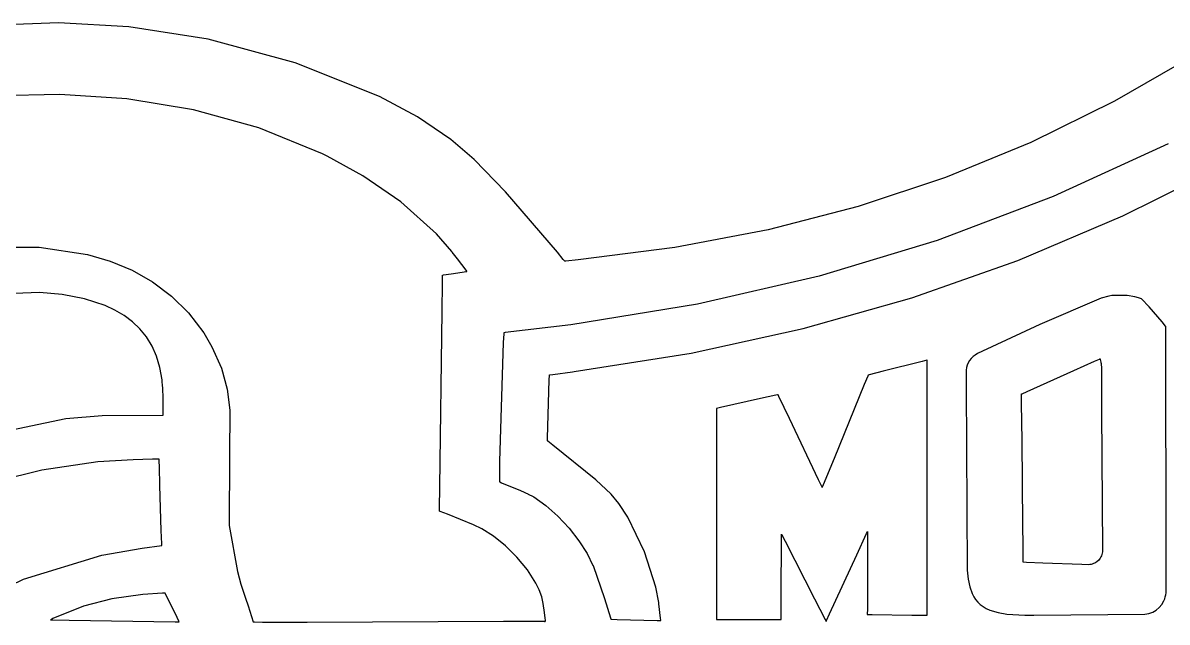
# Model space of a CAD drawing. Extents: x -12.8 to 12.7, y -1.7 to 5.4.
# Drawn here: x -4.652 to -0.45, y 3.153 to 5.354 of the extents above; entities that cross this region are included whole.
import ezdxf

# ---------------------------------------------------------------- set-up
doc = ezdxf.new("R2010")
doc.units = 0

msp = doc.modelspace()

# ---------------------------------------------------------------- linework, layer by layer
at = {"layer": 'Layer 1', "color": 7, "linetype": 'CONTINUOUS'}
for p, q in [((-4.520736, 5.353528), (-4.760997, 5.344642)), ((-4.262576, 5.33855), (-4.520736, 5.353528)), ((-3.971619, 5.2932), (-4.262576, 5.33855)), ((-3.652656, 5.206856), (-3.971619, 5.2932)), ((-0.341186, 5.240104), (-0.643892, 5.065782)), ((-3.342576, 5.082992), (-3.652656, 5.206856)), ((-4.516699, 5.090974), (-4.762106, 5.085087)), ((-4.27038, 5.074909), (-4.516699, 5.090974)), ((-4.025735, 5.034661), (-4.27038, 5.074909)), ((-3.203004, 5.008286), (-3.342576, 5.082992)), ((-0.643892, 5.065782), (-0.950878, 4.914623)), ((-3.785349, 4.967997), (-4.025735, 5.034661)), ((-3.080215, 4.925756), (-3.203004, 5.008286)), ((-3.55181, 4.872686), (-3.785349, 4.967997)), ((-2.995048, 4.852436), (-3.080215, 4.925756)), ((-0.950878, 4.914623), (-1.263935, 4.785971)), ((-0.446735, 4.909603), (-0.868799, 4.716274)), ((-3.534066, 4.86401), (-3.55181, 4.872686)), ((-3.404254, 4.791828), (-3.534066, 4.86401)), ((-2.880401, 4.733302), (-2.995048, 4.852436)), ((-0.61356, 4.644986), (-0.22869, 4.836234)), ((-3.26472, 4.695775), (-3.404254, 4.791828)), ((-1.263935, 4.785971), (-1.584854, 4.67917)), ((-2.689002, 4.511203), (-2.880401, 4.733302)), ((-0.868799, 4.716274), (-1.294278, 4.554674)), ((-3.133526, 4.579155), (-3.26472, 4.695775)), ((-1.584854, 4.67917), (-1.915427, 4.593565)), ((-0.998559, 4.481277), (-0.61356, 4.644986)), ((-1.915427, 4.593565), (-2.257445, 4.528499)), ((-3.076702, 4.514165), (-3.133526, 4.579155)), ((-1.294278, 4.554674), (-1.728075, 4.423226)), ((-4.776277, 4.529732), (-4.592378, 4.529894)), ((-4.592378, 4.529894), (-4.415166, 4.503192)), ((-4.415166, 4.503192), (-4.331081, 4.47831)), ((-3.076602, 4.514039), (-3.076702, 4.514165)), ((-3.076601, 4.514037), (-3.076602, 4.514039)), ((-3.075114, 4.512148), (-3.076601, 4.514037)), ((-3.055609, 4.487367), (-3.075114, 4.512148)), ((-2.667568, 4.485002), (-2.689002, 4.511203)), ((-2.257445, 4.528499), (-2.612699, 4.483316)), ((-4.331081, 4.47831), (-4.251083, 4.444964)), ((-3.024726, 4.444837), (-3.055609, 4.487367)), ((-2.662997, 4.479359), (-2.667568, 4.485002)), ((-2.662562, 4.47882), (-2.662997, 4.479359)), ((-2.662454, 4.478687), (-2.662562, 4.47882)), ((-2.662428, 4.478655), (-2.662454, 4.478687)), ((-2.662423, 4.478647), (-2.662428, 4.478655)), ((-2.662421, 4.478646), (-2.662423, 4.478647)), ((-2.660973, 4.478776), (-2.662421, 4.478646)), ((-2.658126, 4.479034), (-2.660973, 4.478776)), ((-2.612699, 4.483316), (-2.658126, 4.479034)), ((-1.388051, 4.34367), (-0.998559, 4.481277)), ((-4.251083, 4.444964), (-4.175978, 4.402571)), ((-3.110937, 4.39833), (-3.110604, 4.423306)), ((-3.110604, 4.423306), (-3.110549, 4.427455)), ((-3.110549, 4.427455), (-3.110547, 4.427551)), ((-3.110547, 4.427562), (-3.110547, 4.427563)), ((-3.110547, 4.427563), (-3.110547, 4.427563)), ((-3.110547, 4.427563), (-3.110547, 4.427563)), ((-3.110547, 4.427563), (-3.110547, 4.427563)), ((-3.110547, 4.427563), (-3.110546, 4.427563)), ((-3.110547, 4.42756), (-3.110547, 4.427562)), ((-3.110547, 4.427551), (-3.110547, 4.42756)), ((-3.110546, 4.427563), (-3.110543, 4.427564)), ((-3.110543, 4.427564), (-3.110529, 4.427566)), ((-3.110529, 4.427566), (-3.110471, 4.427574)), ((-3.110471, 4.427574), (-3.109864, 4.427665)), ((-3.109864, 4.427665), (-3.106983, 4.428097)), ((-3.106983, 4.428097), (-3.079694, 4.432184)), ((-3.079694, 4.432184), (-3.022517, 4.440747)), ((-3.022169, 4.44125), (-3.024726, 4.444837)), ((-3.022517, 4.440747), (-3.02194, 4.440833)), ((-3.021932, 4.440919), (-3.022169, 4.44125)), ((-3.02194, 4.440833), (-3.02189, 4.440841)), ((-3.021884, 4.440851), (-3.021932, 4.440919)), ((-3.02189, 4.440841), (-3.021879, 4.440842)), ((-3.021879, 4.440845), (-3.021884, 4.440851)), ((-3.021878, 4.440843), (-3.021879, 4.440845)), ((-3.021879, 4.440842), (-3.021878, 4.440843)), ((-3.021878, 4.440843), (-3.021878, 4.440843)), ((-3.021878, 4.440843), (-3.021878, 4.440843)), ((-3.021878, 4.440843), (-3.021878, 4.440843)), ((-3.021878, 4.440843), (-3.021878, 4.440843)), ((-1.728075, 4.423226), (-2.175097, 4.320352)), ((-4.175978, 4.402571), (-4.106571, 4.350547)), ((-3.112334, 4.293682), (-3.110937, 4.39833)), ((-4.591132, 4.363018), (-4.75511, 4.357218)), ((-4.507229, 4.356109), (-4.591132, 4.363018)), ((-4.425682, 4.340767), (-4.507229, 4.356109)), ((-4.349213, 4.315573), (-4.425682, 4.340767)), ((-4.106571, 4.350547), (-4.043668, 4.28831)), ((-1.786404, 4.230729), (-1.388051, 4.34367)), ((-0.69226, 4.342364), (-0.917818, 4.246087)), ((-0.664403, 4.350528), (-0.69226, 4.342364)), ((-0.653312, 4.351827), (-0.664403, 4.350528)), ((-0.597686, 4.351806), (-0.653312, 4.351827)), ((-0.568452, 4.347658), (-0.597686, 4.351806)), ((-0.555486, 4.344177), (-0.568452, 4.347658)), ((-0.544387, 4.339615), (-0.555486, 4.344177)), ((-0.544374, 4.339602), (-0.544387, 4.339615)), ((-0.54436, 4.33959), (-0.544374, 4.339602)), ((-0.544333, 4.339564), (-0.54436, 4.33959)), ((-0.516187, 4.310615), (-0.544333, 4.339564)), ((-4.313735, 4.298838), (-4.349213, 4.315573)), ((-4.280548, 4.279107), (-4.313735, 4.298838)), ((-4.043668, 4.28831), (-3.988073, 4.215277)), ((-3.120926, 3.649686), (-3.112334, 4.293682)), ((-2.175097, 4.320352), (-2.640248, 4.244476)), ((-0.468431, 4.255093), (-0.516187, 4.310615)), ((-4.249992, 4.256204), (-4.280548, 4.279107)), ((-4.222409, 4.229951), (-4.249992, 4.256204)), ((-2.640248, 4.244476), (-2.881155, 4.216168)), ((-0.917818, 4.246087), (-1.147, 4.13881)), ((-0.456475, 4.240188), (-0.468431, 4.255093)), ((-4.198138, 4.20017), (-4.222409, 4.229951)), ((-3.988073, 4.215277), (-3.957573, 4.1641)), ((-2.886147, 4.211764), (-2.887915, 4.180101)), ((-2.885971, 4.214809), (-2.886147, 4.211764)), ((-2.88593, 4.215517), (-2.885971, 4.214809)), ((-2.885922, 4.215659), (-2.88593, 4.215517)), ((-2.885921, 4.215673), (-2.885922, 4.215659)), ((-2.884968, 4.215775), (-2.885921, 4.215677)), ((-2.885921, 4.215677), (-2.885921, 4.215677)), ((-2.885921, 4.215677), (-2.885921, 4.215677)), ((-2.885921, 4.215677), (-2.885921, 4.215676)), ((-2.885921, 4.215676), (-2.885921, 4.215673)), ((-2.881155, 4.216168), (-2.884968, 4.215775)), ((-2.197983, 4.14102), (-1.786404, 4.230729)), ((-0.455375, 4.238789), (-0.456475, 4.240188)), ((-0.45515, 4.238501), (-0.455375, 4.238789)), ((-0.455129, 4.238473), (-0.45515, 4.238501)), ((-0.455124, 4.238467), (-0.455129, 4.238473)), ((-0.455122, 4.238465), (-0.455124, 4.238467)), ((-0.455122, 4.238465), (-0.455122, 4.238465)), ((-0.455122, 4.238465), (-0.455122, 4.238465)), ((-0.455122, 4.238465), (-0.455122, 4.238465)), ((-0.455122, 4.238465), (-0.455122, 4.238465)), ((-0.454221, 3.345894), (-0.455122, 4.238465)), ((-4.177519, 4.166684), (-4.198138, 4.20017)), ((-4.160895, 4.129316), (-4.177519, 4.166684)), ((-3.957573, 4.1641), (-3.922827, 4.085749)), ((-2.887915, 4.180101), (-2.90169, 3.742679)), ((-4.148604, 4.087887), (-4.160895, 4.129316)), ((-2.627156, 4.073105), (-2.197983, 4.14102)), ((-1.169891, 4.121149), (-1.175645, 4.113715)), ((-1.16317, 4.127854), (-1.169891, 4.121149)), ((-1.155526, 4.133763), (-1.16317, 4.127854)), ((-1.147, 4.13881), (-1.155526, 4.133763)), ((-0.71698, 4.110821), (-0.698715, 4.118997)), ((-0.698715, 4.118997), (-0.697045, 4.119744)), ((-0.697045, 4.119744), (-0.696697, 4.1199)), ((-0.696697, 4.1199), (-0.69665, 4.119921)), ((-0.69665, 4.119921), (-0.69665, 4.119921)), ((-0.69665, 4.119921), (-0.69665, 4.119921)), ((-0.69665, 4.119921), (-0.69665, 4.119921)), ((-0.69665, 4.119921), (-0.69665, 4.119921)), ((-0.69665, 4.119921), (-0.69665, 4.119921)), ((-0.69665, 4.119921), (-0.69665, 4.119921)), ((-0.69665, 4.119921), (-0.69665, 4.119921)), ((-0.69665, 4.119921), (-0.69665, 4.119921)), ((-0.69665, 4.119921), (-0.696649, 4.11992)), ((-0.696649, 4.11992), (-0.696649, 4.119918)), ((-0.696649, 4.119918), (-0.696647, 4.119907)), ((-0.696647, 4.119907), (-0.696624, 4.119793)), ((-0.696624, 4.119793), (-0.696513, 4.119228)), ((-0.696513, 4.119228), (-0.696037, 4.116816)), ((-4.140988, 4.042221), (-4.148604, 4.087887)), ((-3.922827, 4.085749), (-3.902061, 4.008846)), ((-1.349348, 4.110608), (-1.492598, 4.074224)), ((-1.333255, 4.114695), (-1.349348, 4.110608)), ((-1.331786, 4.115068), (-1.333255, 4.114695)), ((-1.331486, 4.115144), (-1.331786, 4.115068)), ((-1.331458, 4.115151), (-1.331486, 4.115144)), ((-1.331451, 4.115153), (-1.331458, 4.115151)), ((-1.331449, 4.115153), (-1.331451, 4.115153)), ((-1.331449, 4.115154), (-1.331449, 4.115154)), ((-1.331449, 4.115154), (-1.331449, 4.115154)), ((-1.331449, 4.115154), (-1.331449, 4.115153)), ((-1.331135, 3.255543), (-1.331449, 4.115154)), ((-1.188163, 4.078004), (-1.188488, 4.071637)), ((-1.186694, 4.087696), (-1.188163, 4.078004)), ((-1.184089, 4.096923), (-1.186694, 4.087696)), ((-1.180392, 4.105618), (-1.184089, 4.096923)), ((-1.175645, 4.113715), (-1.180392, 4.105618)), ((-0.964825, 3.999875), (-0.793044, 4.076771)), ((-0.793044, 4.076771), (-0.71698, 4.110821)), ((-0.696037, 4.116816), (-0.694181, 4.107331)), ((-0.694181, 4.107331), (-0.69355, 4.104086)), ((-0.69355, 4.104086), (-0.693467, 4.103658)), ((-0.693467, 4.103658), (-0.693466, 4.103651)), ((-0.693466, 4.103651), (-0.693465, 4.103648)), ((-0.693465, 4.103648), (-0.693465, 4.103646)), ((-0.693465, 4.103646), (-0.693465, 4.103646)), ((-0.693465, 4.103646), (-0.693465, 4.103646)), ((-0.693465, 4.103646), (-0.693465, 4.103646)), ((-0.693465, 4.103646), (-0.693465, 4.103646)), ((-0.693465, 4.103646), (-0.693465, 4.103646)), ((-0.693465, 4.103646), (-0.693464, 4.103646)), ((-0.693464, 4.103646), (-0.693463, 4.103647)), ((-0.693463, 4.103647), (-0.693455, 4.10365)), ((-0.693455, 4.10365), (-0.693368, 4.10369)), ((-0.693368, 4.10369), (-0.69255, 4.104068)), ((-0.69255, 4.104068), (-0.692187, 4.104235)), ((-0.692187, 4.104235), (-0.6921, 4.104275)), ((-0.6921, 4.104275), (-0.692092, 4.104279)), ((-0.692092, 4.104279), (-0.692091, 4.104279)), ((-0.692091, 4.104279), (-0.692091, 4.10428)), ((-0.692091, 4.10428), (-0.692091, 4.10428)), ((-0.692091, 4.10428), (-0.692091, 4.10428)), ((-0.692091, 4.10428), (-0.692091, 4.10428)), ((-0.692091, 4.10428), (-0.692091, 4.10428)), ((-0.692091, 4.10428), (-0.692091, 4.10428)), ((-0.692091, 4.10428), (-0.692091, 4.10428)), ((-0.692091, 4.10428), (-0.692091, 4.104279)), ((-0.692091, 4.104279), (-0.692091, 4.104279)), ((-0.692091, 4.104279), (-0.692091, 4.104278)), ((-0.692091, 4.104278), (-0.69209, 4.104269)), ((-0.69209, 4.104269), (-0.69209, 4.104222)), ((-0.69209, 4.104222), (-0.692084, 4.103702)), ((-0.692084, 4.103702), (-0.69203, 4.098799)), ((-0.69203, 4.098799), (-0.692006, 4.096627)), ((-0.692006, 4.096627), (-0.692001, 4.096106)), ((-0.692001, 4.096106), (-0.691999, 4.095957)), ((-0.691999, 4.095957), (-0.691997, 4.095669)), ((-0.691997, 4.095669), (-0.691975, 4.092582)), ((-0.691975, 4.092582), (-0.691869, 4.077725)), ((-0.691869, 4.077725), (-0.690809, 3.929138)), ((-4.140086, 4.032992), (-4.140988, 4.042221)), ((-2.725432, 3.828094), (-2.719003, 4.042211)), ((-2.719003, 4.042211), (-2.71789, 4.058585)), ((-2.71789, 4.058585), (-2.717709, 4.061252)), ((-2.717709, 4.061258), (-2.717709, 4.06126)), ((-2.717709, 4.06126), (-2.717709, 4.06126)), ((-2.717709, 4.06126), (-2.717709, 4.06126)), ((-2.717709, 4.06126), (-2.717709, 4.06126)), ((-2.717709, 4.06126), (-2.717708, 4.06126)), ((-2.717709, 4.061252), (-2.717709, 4.061258)), ((-2.717708, 4.06126), (-2.717707, 4.06126)), ((-2.717707, 4.06126), (-2.717703, 4.061261)), ((-2.717703, 4.061261), (-2.717685, 4.061263)), ((-2.717685, 4.061263), (-2.717491, 4.061288)), ((-2.717491, 4.061288), (-2.716544, 4.061412)), ((-2.716544, 4.061412), (-2.706438, 4.062734)), ((-2.706438, 4.062734), (-2.633786, 4.072238)), ((-2.633786, 4.072238), (-2.627244, 4.073094)), ((-2.627244, 4.073094), (-2.62721, 4.073098)), ((-2.62721, 4.073098), (-2.627209, 4.073098)), ((-2.627209, 4.073098), (-2.627156, 4.073105)), ((-2.627209, 4.073098), (-2.627209, 4.073098)), ((-1.54987, 4.056595), (-1.56236, 4.026016)), ((-1.548728, 4.059391), (-1.54987, 4.056595)), ((-1.548494, 4.059964), (-1.548728, 4.059391)), ((-1.548472, 4.060018), (-1.548494, 4.059964)), ((-1.548466, 4.060031), (-1.548472, 4.060018)), ((-1.548465, 4.060034), (-1.548466, 4.060031)), ((-1.548464, 4.060036), (-1.548465, 4.060035)), ((-1.548465, 4.060035), (-1.548465, 4.060035)), ((-1.548465, 4.060035), (-1.548465, 4.060035)), ((-1.548465, 4.060035), (-1.548465, 4.060035)), ((-1.548465, 4.060035), (-1.548465, 4.060035)), ((-1.548465, 4.060035), (-1.548465, 4.060034)), ((-1.548463, 4.060036), (-1.548464, 4.060036)), ((-1.548407, 4.06005), (-1.548463, 4.060036)), ((-1.548072, 4.060135), (-1.548407, 4.06005)), ((-1.543905, 4.061193), (-1.548072, 4.060135)), ((-1.492598, 4.074224), (-1.543905, 4.061193)), ((-1.188522, 4.068847), (-1.188528, 4.068425)), ((-1.188528, 4.068425), (-1.188528, 4.068425)), ((-1.188528, 4.068425), (-1.188528, 4.068425)), ((-1.188528, 4.068425), (-1.188528, 4.068425)), ((-1.188528, 4.068425), (-1.188528, 4.068425)), ((-1.188528, 4.068425), (-1.188528, 4.068425)), ((-1.188528, 4.068425), (-1.188528, 4.068425)), ((-1.188528, 4.068425), (-1.188528, 4.068424)), ((-1.188528, 4.068424), (-1.188528, 4.068419)), ((-1.188528, 4.068419), (-1.188527, 4.0684)), ((-1.188527, 4.0684), (-1.188527, 4.068323)), ((-1.188527, 4.068323), (-1.188524, 4.067499)), ((-1.188524, 4.067499), (-1.188511, 4.063464)), ((-1.188498, 4.070861), (-1.188522, 4.068847)), ((-1.188511, 4.063464), (-1.188363, 4.01894)), ((-1.188489, 4.071567), (-1.188498, 4.070861)), ((-1.188488, 4.071637), (-1.188489, 4.071567)), ((-4.13947, 4.025432), (-4.140086, 4.032992)), ((-4.138471, 4.009842), (-4.13947, 4.025432)), ((-4.137261, 3.97838), (-4.138471, 4.009842)), ((-3.902061, 4.008846), (-3.892177, 3.931103)), ((-1.56236, 4.026016), (-1.673483, 3.753959)), ((-1.188363, 4.01894), (-1.184893, 3.343222)), ((-0.984662, 3.990996), (-0.983014, 3.991733)), ((-0.983014, 3.991733), (-0.964825, 3.999875)), ((-4.136861, 3.927111), (-4.137261, 3.97838)), ((-1.94404, 3.973674), (-2.090587, 3.941049)), ((-1.88673, 3.986432), (-1.94404, 3.973674)), ((-1.880872, 3.987736), (-1.88673, 3.986432)), ((-1.879645, 3.988009), (-1.880872, 3.987736)), ((-1.879529, 3.988035), (-1.879645, 3.988009)), ((-1.879501, 3.988041), (-1.879529, 3.988035)), ((-1.879494, 3.988043), (-1.879501, 3.988041)), ((-1.879492, 3.988043), (-1.879494, 3.988043)), ((-1.879491, 3.98804), (-1.879492, 3.988043)), ((-1.879492, 3.988043), (-1.879492, 3.988043)), ((-1.879492, 3.988043), (-1.879492, 3.988043)), ((-1.879492, 3.988043), (-1.879492, 3.988043)), ((-1.879492, 3.988043), (-1.879492, 3.988043)), ((-1.87945, 3.987954), (-1.879491, 3.98804)), ((-1.879199, 3.98743), (-1.87945, 3.987954)), ((-1.876077, 3.980903), (-1.879199, 3.98743)), ((-1.837619, 3.900501), (-1.876077, 3.980903)), ((-0.985039, 3.990827), (-0.985037, 3.990828)), ((-0.985039, 3.990825), (-0.985039, 3.990827)), ((-0.985039, 3.990827), (-0.985039, 3.990827)), ((-0.985039, 3.990827), (-0.985039, 3.990827)), ((-0.985039, 3.990827), (-0.985039, 3.990827)), ((-0.985039, 3.990827), (-0.985039, 3.990827)), ((-0.985039, 3.990795), (-0.985039, 3.990825)), ((-0.985034, 3.990296), (-0.985039, 3.990795)), ((-0.985037, 3.990828), (-0.985029, 3.990831)), ((-0.985005, 3.987531), (-0.985034, 3.990296)), ((-0.985029, 3.990831), (-0.984998, 3.990845)), ((-0.98467, 3.955459), (-0.985005, 3.987531)), ((-0.984998, 3.990845), (-0.984662, 3.990996)), ((-0.983249, 3.819417), (-0.98467, 3.955459)), ((-4.494222, 3.901299), (-4.361024, 3.911673)), ((-4.361024, 3.911673), (-4.137047, 3.913205)), ((-4.137047, 3.913234), (-4.137042, 3.913467)), ((-4.137047, 3.913212), (-4.137047, 3.913234)), ((-4.137047, 3.913206), (-4.137047, 3.913212)), ((-4.137047, 3.913205), (-4.137047, 3.913206)), ((-4.137047, 3.913205), (-4.137047, 3.913205)), ((-4.137047, 3.913205), (-4.137047, 3.913205)), ((-4.137047, 3.913205), (-4.137047, 3.913205)), ((-4.137047, 3.913205), (-4.137047, 3.913205)), ((-4.137042, 3.913467), (-4.13702, 3.914607)), ((-4.13702, 3.914607), (-4.136861, 3.927111)), ((-3.892177, 3.931103), (-3.89267, 3.76395)), ((-2.105255, 3.937784), (-2.105256, 3.937783)), ((-2.105256, 3.937783), (-2.105256, 3.937783)), ((-2.105256, 3.937783), (-2.105256, 3.937783)), ((-2.105256, 3.937783), (-2.105256, 3.937783)), ((-2.105256, 3.937783), (-2.105256, 3.937783)), ((-2.105256, 3.937783), (-2.105256, 3.937783)), ((-2.105256, 3.937783), (-2.105256, 3.937781)), ((-2.105256, 3.937781), (-2.105256, 3.937775)), ((-2.105256, 3.937775), (-2.105256, 3.93775)), ((-2.105256, 3.93775), (-2.105256, 3.937648)), ((-2.105256, 3.937648), (-2.105255, 3.936572)), ((-2.105254, 3.937784), (-2.105255, 3.937784)), ((-2.105255, 3.936572), (-2.105249, 3.931311)), ((-2.104553, 3.93794), (-2.105254, 3.937784)), ((-2.105249, 3.931311), (-2.10519, 3.873778)), ((-2.090587, 3.941049), (-2.104553, 3.93794)), ((-0.690809, 3.929138), (-0.687161, 3.418098)), ((-4.750756, 3.847299), (-4.494222, 3.901299)), ((-2.10519, 3.873778), (-2.104665, 3.361923)), ((-1.730223, 3.675975), (-1.837619, 3.900501)), ((-2.725325, 3.819857), (-2.725432, 3.828094)), ((-2.725314, 3.819033), (-2.725325, 3.819857)), ((-2.725312, 3.818839), (-2.725314, 3.819033)), ((-2.725311, 3.8188), (-2.725312, 3.818839)), ((-2.725311, 3.818795), (-2.725311, 3.8188)), ((-2.725307, 3.818792), (-2.725311, 3.818795)), ((-2.72422, 3.817899), (-2.725307, 3.818792)), ((-2.705909, 3.802863), (-2.72422, 3.817899)), ((-2.548535, 3.675388), (-2.705909, 3.802863)), ((-0.980008, 3.509132), (-0.983249, 3.819417)), ((-4.377153, 3.742082), (-4.581822, 3.710591)), ((-4.246649, 3.749288), (-4.377153, 3.742082)), ((-4.176012, 3.750957), (-4.246649, 3.749288)), ((-4.156113, 3.751267), (-4.176012, 3.750957)), ((-4.151822, 3.751321), (-4.156113, 3.751267)), ((-4.151426, 3.751326), (-4.151822, 3.751321)), ((-4.151336, 3.751327), (-4.151426, 3.751326)), ((-4.151317, 3.751327), (-4.151336, 3.751327)), ((-4.151316, 3.751327), (-4.151317, 3.751327)), ((-4.151315, 3.751327), (-4.151316, 3.751327)), ((-4.151315, 3.751326), (-4.151315, 3.751327)), ((-4.151315, 3.751327), (-4.151315, 3.751327)), ((-4.151315, 3.751327), (-4.151315, 3.751327)), ((-4.151315, 3.751327), (-4.151315, 3.751327)), ((-4.151315, 3.751327), (-4.151315, 3.751327)), ((-4.151315, 3.751314), (-4.151315, 3.751326)), ((-4.151313, 3.751244), (-4.151315, 3.751314)), ((-4.151303, 3.750918), (-4.151313, 3.751244)), ((-4.151263, 3.749549), (-4.151303, 3.750918)), ((-4.151104, 3.744098), (-4.151263, 3.749549)), ((-4.150507, 3.723654), (-4.151104, 3.744098)), ((-3.89267, 3.76395), (-3.894403, 3.508232)), ((-2.90169, 3.742679), (-2.901795, 3.68675)), ((-1.673483, 3.753959), (-1.713269, 3.656553)), ((-4.581822, 3.710591), (-4.798425, 3.656973)), ((-4.148501, 3.654989), (-4.150507, 3.723654)), ((-2.901826, 3.67055), (-2.901831, 3.667895)), ((-2.901831, 3.667895), (-2.901831, 3.667874)), ((-2.901831, 3.667874), (-2.901831, 3.66787)), ((-2.901831, 3.66787), (-2.901831, 3.66787)), ((-2.901831, 3.66787), (-2.901831, 3.66787)), ((-2.901831, 3.66787), (-2.901831, 3.66787)), ((-2.901831, 3.66787), (-2.901831, 3.66787)), ((-2.901831, 3.66787), (-2.90183, 3.66787)), ((-2.90183, 3.66787), (-2.901827, 3.667869)), ((-2.901827, 3.667869), (-2.901815, 3.667864)), ((-2.901795, 3.68675), (-2.901826, 3.67055)), ((-2.901815, 3.667864), (-2.901685, 3.66781)), ((-2.901685, 3.66781), (-2.901053, 3.667549)), ((-2.901053, 3.667549), (-2.894301, 3.664765)), ((-2.894301, 3.664765), (-2.824238, 3.635836)), ((-2.49207, 3.622911), (-2.548535, 3.675388)), ((-1.718155, 3.650745), (-1.730223, 3.675975)), ((-1.713269, 3.656553), (-1.716497, 3.64865)), ((-4.143676, 3.489772), (-4.148501, 3.654989)), ((-3.121993, 3.56975), (-3.120926, 3.649686)), ((-2.824238, 3.635836), (-2.810743, 3.629995)), ((-2.810743, 3.629995), (-2.803413, 3.626683)), ((-2.803413, 3.626683), (-2.799597, 3.624917)), ((-2.799597, 3.624917), (-2.799113, 3.624691)), ((-2.799113, 3.624691), (-2.798992, 3.624634)), ((-2.798992, 3.624634), (-2.798883, 3.624583)), ((-2.798883, 3.624583), (-2.776371, 3.612686)), ((-2.463368, 3.589055), (-2.49207, 3.622911)), ((-1.717053, 3.648439), (-1.718155, 3.650745)), ((-1.716827, 3.647968), (-1.717053, 3.648439)), ((-1.716806, 3.647924), (-1.716827, 3.647968)), ((-1.716801, 3.647913), (-1.716806, 3.647924)), ((-1.7168, 3.64791), (-1.716801, 3.647913)), ((-1.716799, 3.64791), (-1.7168, 3.64791)), ((-1.716798, 3.647913), (-1.716799, 3.64791)), ((-1.716799, 3.64791), (-1.716799, 3.647909)), ((-1.716799, 3.647909), (-1.716799, 3.64791)), ((-1.716799, 3.647909), (-1.716799, 3.647909)), ((-1.716799, 3.647909), (-1.716799, 3.647909)), ((-1.716799, 3.647909), (-1.716799, 3.647909)), ((-1.716756, 3.648016), (-1.716798, 3.647913)), ((-1.716497, 3.64865), (-1.716756, 3.648016)), ((-2.776371, 3.612686), (-2.731231, 3.581426)), ((-2.731231, 3.581426), (-2.687359, 3.542407)), ((-2.430183, 3.53789), (-2.463368, 3.589055)), ((-3.122114, 3.560685), (-3.122112, 3.560828)), ((-3.122114, 3.560649), (-3.122114, 3.560685)), ((-3.122114, 3.56064), (-3.122114, 3.560649)), ((-3.122114, 3.560638), (-3.122114, 3.56064)), ((-3.122113, 3.560638), (-3.122114, 3.560638)), ((-3.122114, 3.560638), (-3.122114, 3.560638)), ((-3.122114, 3.560638), (-3.122114, 3.560638)), ((-3.122114, 3.560638), (-3.122114, 3.560638)), ((-3.122087, 3.560628), (-3.122113, 3.560638)), ((-3.122112, 3.560828), (-3.122091, 3.562347)), ((-3.122091, 3.562347), (-3.121993, 3.56975)), ((-3.121922, 3.560566), (-3.122087, 3.560628)), ((-3.119835, 3.559783), (-3.121922, 3.560566)), ((-3.092742, 3.549447), (-3.119835, 3.559783)), ((-2.997353, 3.510562), (-3.092742, 3.549447)), ((-2.687359, 3.542407), (-2.646462, 3.498257)), ((-2.369662, 3.411545), (-2.430183, 3.53789)), ((-4.142245, 3.440769), (-4.143676, 3.489772)), ((-3.894403, 3.508232), (-3.863869, 3.338376)), ((-2.96688, 3.495815), (-2.997353, 3.510562)), ((-2.924331, 3.468646), (-2.96688, 3.495815)), ((-2.646462, 3.498257), (-2.610248, 3.451607)), ((-0.979657, 3.475559), (-0.980008, 3.509132)), ((-2.880334, 3.433324), (-2.924331, 3.468646)), ((-2.610248, 3.451607), (-2.580427, 3.405087)), ((-1.867228, 3.252082), (-1.86686, 3.45587)), ((-1.86686, 3.45587), (-1.866825, 3.475291)), ((-1.866825, 3.475291), (-1.866823, 3.476265)), ((-1.866823, 3.476267), (-1.866823, 3.476268)), ((-1.866823, 3.476268), (-1.866823, 3.476268)), ((-1.866823, 3.476268), (-1.866823, 3.476268)), ((-1.866823, 3.476268), (-1.866823, 3.476268)), ((-1.866823, 3.476268), (-1.866823, 3.476268)), ((-1.866823, 3.476268), (-1.866823, 3.476268)), ((-1.866823, 3.476268), (-1.866822, 3.476267)), ((-1.866823, 3.476265), (-1.866823, 3.476267)), ((-1.866822, 3.476267), (-1.866821, 3.476264)), ((-1.866821, 3.476264), (-1.866816, 3.476254)), ((-1.866816, 3.476254), (-1.866794, 3.476212)), ((-1.866794, 3.476212), (-1.866566, 3.475767)), ((-1.866566, 3.475767), (-1.865452, 3.473592)), ((-1.865452, 3.473592), (-1.853269, 3.449813)), ((-1.853269, 3.449813), (-1.744881, 3.238252)), ((-1.589786, 3.400627), (-1.553867, 3.478563)), ((-1.553867, 3.478563), (-1.550951, 3.48489)), ((-1.550951, 3.48489), (-1.550717, 3.485398)), ((-1.550695, 3.475717), (-1.550838, 3.398372)), ((-1.550717, 3.485398), (-1.550678, 3.485481)), ((-1.550681, 3.483622), (-1.550695, 3.475717)), ((-1.550678, 3.485277), (-1.550681, 3.483622)), ((-1.550678, 3.485481), (-1.550677, 3.485484)), ((-1.550677, 3.485434), (-1.550678, 3.485277)), ((-1.550677, 3.485484), (-1.550677, 3.485484)), ((-1.550677, 3.485484), (-1.550677, 3.485484)), ((-1.550677, 3.485484), (-1.550677, 3.485484)), ((-1.550677, 3.485484), (-1.550677, 3.485484)), ((-1.550677, 3.485484), (-1.550677, 3.485482)), ((-1.550677, 3.485482), (-1.550677, 3.485472)), ((-1.550677, 3.485472), (-1.550677, 3.485434)), ((-0.979623, 3.472351), (-0.979657, 3.475559)), ((-0.979601, 3.470218), (-0.979623, 3.472351)), ((-0.979051, 3.377685), (-0.979601, 3.470218)), ((-4.362322, 3.399402), (-4.213474, 3.425072)), ((-4.213474, 3.425072), (-4.142075, 3.434941)), ((-4.142107, 3.436043), (-4.142245, 3.440769)), ((-4.142078, 3.435064), (-4.142107, 3.436043)), ((-4.142076, 3.434971), (-4.142078, 3.435064)), ((-4.142075, 3.434948), (-4.142076, 3.434971)), ((-4.142075, 3.434943), (-4.142075, 3.434948)), ((-4.142075, 3.434941), (-4.142075, 3.434943)), ((-4.142075, 3.434941), (-4.142075, 3.434941)), ((-4.142075, 3.434941), (-4.142075, 3.434941)), ((-4.142075, 3.434941), (-4.142075, 3.434941)), ((-2.837746, 3.391613), (-2.880334, 3.433324)), ((-2.580427, 3.405087), (-2.558707, 3.361327)), ((-2.327448, 3.281424), (-2.369662, 3.411545)), ((-0.688474, 3.405843), (-0.689741, 3.401173)), ((-0.687624, 3.410676), (-0.688474, 3.405843)), ((-0.687209, 3.415654), (-0.687624, 3.410676)), ((-0.687207, 3.415692), (-0.687209, 3.415664)), ((-0.687209, 3.415664), (-0.687209, 3.415662)), ((-0.687209, 3.415662), (-0.687209, 3.415662)), ((-0.687209, 3.415662), (-0.687209, 3.415661)), ((-0.687209, 3.415661), (-0.687209, 3.415654)), ((-0.687203, 3.415801), (-0.687207, 3.415692)), ((-0.687195, 3.416016), (-0.687203, 3.415801)), ((-0.687182, 3.416435), (-0.687195, 3.416016)), ((-0.687161, 3.418098), (-0.687182, 3.416435)), ((-4.650082, 3.310476), (-4.362322, 3.399402)), ((-2.799423, 3.345276), (-2.837746, 3.391613)), ((-2.558707, 3.361327), (-2.55842, 3.360628)), ((-2.104665, 3.361923), (-2.104477, 3.178659)), ((-1.690092, 3.182988), (-1.589786, 3.400627)), ((-1.550838, 3.398372), (-1.551204, 3.200596)), ((-0.979071, 3.372633), (-0.97907, 3.372735)), ((-0.979071, 3.372613), (-0.979071, 3.372633)), ((-0.979071, 3.372611), (-0.979071, 3.372613)), ((-0.979071, 3.37261), (-0.979071, 3.372611)), ((-0.978499, 3.372589), (-0.979071, 3.37261)), ((-0.979071, 3.37261), (-0.979071, 3.37261)), ((-0.979071, 3.37261), (-0.979071, 3.37261)), ((-0.979071, 3.37261), (-0.979071, 3.37261)), ((-0.979071, 3.37261), (-0.979071, 3.37261)), ((-0.979071, 3.37261), (-0.979071, 3.37261)), ((-0.979071, 3.37261), (-0.979071, 3.37261)), ((-0.97907, 3.372735), (-0.979069, 3.373171)), ((-0.979069, 3.373171), (-0.979051, 3.377685)), ((-0.96627, 3.372124), (-0.978499, 3.372589)), ((-0.907234, 3.369884), (-0.96627, 3.372124)), ((-0.764062, 3.364449), (-0.907234, 3.369884)), ((-0.73953, 3.363649), (-0.764062, 3.364449)), ((-0.734617, 3.364025), (-0.73953, 3.363649)), ((-0.729829, 3.364832), (-0.734617, 3.364025)), ((-0.725188, 3.366051), (-0.729829, 3.364832)), ((-0.720715, 3.367663), (-0.725188, 3.366051)), ((-0.71643, 3.369648), (-0.720715, 3.367663)), ((-0.708506, 3.374663), (-0.71643, 3.369648)), ((-0.701584, 3.380943), (-0.708506, 3.374663)), ((-0.695827, 3.388335), (-0.701584, 3.380943)), ((-0.693438, 3.3924), (-0.695827, 3.388335)), ((-0.691402, 3.396686), (-0.693438, 3.3924)), ((-0.689741, 3.401173), (-0.691402, 3.396686)), ((-3.863869, 3.338376), (-3.851134, 3.292798)), ((-2.768224, 3.296075), (-2.799423, 3.345276)), ((-2.55842, 3.360628), (-2.516805, 3.24027)), ((-1.184893, 3.343222), (-1.181249, 3.311193)), ((-0.454152, 3.278293), (-0.454221, 3.345894)), ((-4.783941, 3.245306), (-4.650082, 3.310476)), ((-3.851134, 3.292798), (-3.835772, 3.245063)), ((-2.756188, 3.270952), (-2.768224, 3.296075)), ((-2.317146, 3.225539), (-2.327448, 3.281424)), ((-1.181249, 3.311193), (-1.175294, 3.282659)), ((-1.175294, 3.282659), (-1.166344, 3.257608)), ((-0.454428, 3.260498), (-0.454152, 3.278293)), ((-4.325578, 3.238346), (-4.429836, 3.21164)), ((-4.211514, 3.254198), (-4.325578, 3.238346)), ((-4.13887, 3.259261), (-4.211514, 3.254198)), ((-4.131361, 3.259534), (-4.13887, 3.259261)), ((-4.129587, 3.259584), (-4.131361, 3.259534)), ((-4.129226, 3.259593), (-4.129587, 3.259584)), ((-4.129192, 3.259594), (-4.129226, 3.259593)), ((-4.129184, 3.259594), (-4.129192, 3.259594)), ((-4.129182, 3.259594), (-4.129184, 3.259594)), ((-4.129181, 3.259594), (-4.129182, 3.259594)), ((-4.129181, 3.259594), (-4.129181, 3.259594)), ((-4.129181, 3.259594), (-4.129181, 3.259594)), ((-4.129181, 3.259594), (-4.129181, 3.259594)), ((-4.129181, 3.259594), (-4.129181, 3.259594)), ((-4.086029, 3.169678), (-4.129181, 3.259594)), ((-3.835772, 3.245063), (-3.835772, 3.245063)), ((-3.835772, 3.245063), (-3.835772, 3.245063)), ((-3.835772, 3.245063), (-3.835771, 3.245062)), ((-3.835771, 3.245062), (-3.83577, 3.245059)), ((-3.83577, 3.245059), (-3.835765, 3.245044)), ((-3.835765, 3.245044), (-3.835746, 3.244985)), ((-3.835746, 3.244985), (-3.835539, 3.244358)), ((-3.835539, 3.244358), (-3.83456, 3.241388)), ((-3.83456, 3.241388), (-3.825283, 3.213241)), ((-2.747004, 3.245774), (-2.756188, 3.270952)), ((-2.741029, 3.220762), (-2.747004, 3.245774)), ((-2.516805, 3.24027), (-2.494474, 3.16899)), ((-1.867372, 3.172387), (-1.867228, 3.252082)), ((-1.744881, 3.238252), (-1.706073, 3.162505)), ((-1.331109, 3.186046), (-1.331135, 3.255543)), ((-1.166344, 3.257608), (-1.160532, 3.246386)), ((-1.160532, 3.246386), (-1.153714, 3.236032)), ((-1.153714, 3.236032), (-1.145805, 3.226542)), ((-0.462237, 3.231072), (-0.459345, 3.238022)), ((-0.459345, 3.238022), (-0.457059, 3.245264)), ((-0.457059, 3.245264), (-0.45541, 3.252767)), ((-0.45541, 3.252767), (-0.454428, 3.260498)), ((-4.429836, 3.21164), (-4.541548, 3.165866)), ((-3.825283, 3.213241), (-3.805843, 3.154262)), ((-2.736782, 3.188031), (-2.741029, 3.220762)), ((-2.317143, 3.225514), (-2.317146, 3.225539)), ((-2.317146, 3.225539), (-2.317146, 3.225539)), ((-2.317146, 3.225539), (-2.317146, 3.225539)), ((-2.316584, 3.220719), (-2.317143, 3.225514)), ((-2.31038, 3.167479), (-2.316584, 3.220719)), ((-1.551204, 3.200596), (-1.551238, 3.181747)), ((-1.145805, 3.226542), (-1.13672, 3.217918)), ((-1.13672, 3.217918), (-1.126373, 3.210156)), ((-1.126373, 3.210156), (-1.114678, 3.203257)), ((-1.114678, 3.203257), (-1.101551, 3.197218)), ((-1.101551, 3.197218), (-1.070654, 3.187716)), ((-0.503447, 3.189728), (-0.490568, 3.197248)), ((-0.490568, 3.197248), (-0.479241, 3.206813)), ((-0.479241, 3.206813), (-0.469714, 3.218171)), ((-0.469714, 3.218171), (-0.462237, 3.231072)), ((-4.550265, 3.161505), (-4.550268, 3.161504)), ((-4.550268, 3.161504), (-4.550268, 3.161504)), ((-4.550268, 3.161504), (-4.550268, 3.161504)), ((-4.550268, 3.161504), (-4.550268, 3.161504)), ((-4.550268, 3.161504), (-4.550268, 3.161504)), ((-4.550268, 3.161504), (-4.550268, 3.161504)), ((-4.550268, 3.161504), (-4.550267, 3.161504)), ((-4.550267, 3.161504), (-4.550266, 3.161504)), ((-4.550266, 3.161504), (-4.550259, 3.161504)), ((-4.549855, 3.161717), (-4.550265, 3.161505)), ((-4.550259, 3.161504), (-4.550231, 3.161503)), ((-4.550231, 3.161503), (-4.549939, 3.161499)), ((-4.549939, 3.161499), (-4.548498, 3.161477)), ((-4.541548, 3.165866), (-4.549855, 3.161717)), ((-4.548498, 3.161477), (-4.542358, 3.161384)), ((-4.542358, 3.161384), (-4.481503, 3.160457)), ((-4.481503, 3.160457), (-4.092914, 3.154544)), ((-4.092914, 3.154544), (-4.080358, 3.154353)), ((-4.079509, 3.156093), (-4.086029, 3.169678)), ((-4.080358, 3.154353), (-4.078662, 3.154327)), ((-4.078851, 3.154722), (-4.079509, 3.156093)), ((-4.078697, 3.1544), (-4.078851, 3.154722)), ((-4.078665, 3.154335), (-4.078697, 3.1544)), ((-4.078662, 3.154329), (-4.078665, 3.154335)), ((-4.078662, 3.154327), (-4.078662, 3.154329)), ((-4.078662, 3.154327), (-4.078662, 3.154327)), ((-4.078662, 3.154327), (-4.078661, 3.154327)), ((-4.078661, 3.154327), (-4.078662, 3.154327)), ((-4.078661, 3.154327), (-4.078661, 3.154327)), ((-4.078661, 3.154327), (-4.078661, 3.154327)), ((-4.078661, 3.154327), (-4.078661, 3.154327)), ((-4.078661, 3.154327), (-4.078661, 3.154327)), ((-4.078661, 3.154327), (-4.078661, 3.154327)), ((-4.078661, 3.154327), (-4.078661, 3.154327)), ((-4.078661, 3.154327), (-4.078661, 3.154327)), ((-3.805843, 3.154262), (-3.805647, 3.153666)), ((-3.805647, 3.153666), (-3.80563, 3.153615)), ((-3.80563, 3.153615), (-3.805626, 3.153604)), ((-3.805626, 3.153604), (-3.805626, 3.153602)), ((-3.805626, 3.153602), (-3.805626, 3.153602)), ((-3.805626, 3.153602), (-3.805626, 3.153602)), ((-3.805626, 3.153602), (-3.805626, 3.153602)), ((-3.805626, 3.153602), (-3.805625, 3.153602)), ((-3.805625, 3.153602), (-3.805621, 3.153602)), ((-3.805621, 3.153602), (-3.805605, 3.153602)), ((-3.805605, 3.153602), (-3.805542, 3.153602)), ((-3.805542, 3.153602), (-3.804874, 3.153598)), ((-3.804874, 3.153598), (-3.80171, 3.153577)), ((-3.80171, 3.153577), (-3.771746, 3.153386)), ((-3.771746, 3.153386), (-3.708983, 3.152985)), ((-3.708983, 3.152985), (-3.708351, 3.152981)), ((-3.708351, 3.152981), (-3.708271, 3.15298)), ((-3.708271, 3.15298), (-3.708232, 3.152981)), ((-3.708232, 3.152981), (-3.708073, 3.152981)), ((-3.708073, 3.152981), (-3.706377, 3.152988)), ((-3.706377, 3.152988), (-3.698096, 3.153021)), ((-3.698096, 3.153021), (-3.608613, 3.15338)), ((-3.608613, 3.15338), (-2.887467, 3.156276)), ((-2.887467, 3.156276), (-2.770256, 3.156746)), ((-2.770256, 3.156746), (-2.74227, 3.156859)), ((-2.74227, 3.156859), (-2.737615, 3.156877)), ((-2.737615, 3.156877), (-2.737506, 3.156878)), ((-2.737506, 3.156878), (-2.737492, 3.156878)), ((-2.737492, 3.156878), (-2.737485, 3.156871)), ((-2.737485, 3.156871), (-2.736581, 3.155987)), ((-2.733844, 3.16763), (-2.736782, 3.188031)), ((-2.736581, 3.155987), (-2.736175, 3.155661)), ((-2.736175, 3.155661), (-2.735799, 3.15541)), ((-2.735799, 3.15541), (-2.735452, 3.155232)), ((-2.735452, 3.155232), (-2.73529, 3.15517)), ((-2.73529, 3.15517), (-2.735135, 3.155126)), ((-2.735135, 3.155126), (-2.734986, 3.1551)), ((-2.734986, 3.1551), (-2.734845, 3.155091)), ((-2.734845, 3.155091), (-2.73471, 3.155099)), ((-2.73471, 3.155099), (-2.734581, 3.155124)), ((-2.734581, 3.155124), (-2.73446, 3.155165)), ((-2.73446, 3.155165), (-2.734345, 3.155223)), ((-2.734345, 3.155223), (-2.734236, 3.155298)), ((-2.734236, 3.155298), (-2.734134, 3.155388)), ((-2.734134, 3.155388), (-2.734037, 3.155495)), ((-2.734037, 3.155495), (-2.733947, 3.155617)), ((-2.733947, 3.155617), (-2.733785, 3.155907)), ((-2.733262, 3.160262), (-2.733844, 3.16763)), ((-2.733785, 3.155907), (-2.733646, 3.156258)), ((-2.733646, 3.156258), (-2.733529, 3.156667)), ((-2.733529, 3.156667), (-2.733361, 3.157655)), ((-2.733361, 3.157655), (-2.733262, 3.160262)), ((-2.494474, 3.16899), (-2.493171, 3.164831)), ((-2.493171, 3.164831), (-2.492824, 3.163723)), ((-2.492824, 3.163723), (-2.492735, 3.163438)), ((-2.492735, 3.163438), (-2.492712, 3.163366)), ((-2.492712, 3.163366), (-2.492706, 3.163348)), ((-2.492706, 3.163348), (-2.492705, 3.163344)), ((-2.492705, 3.163344), (-2.492705, 3.163343)), ((-2.492705, 3.163343), (-2.492705, 3.163343)), ((-2.492705, 3.163343), (-2.492705, 3.163343)), ((-2.492705, 3.163343), (-2.492705, 3.163343)), ((-2.492705, 3.163343), (-2.492705, 3.163343)), ((-2.492705, 3.163343), (-2.492704, 3.163343)), ((-2.492704, 3.163343), (-2.492702, 3.163342)), ((-2.492702, 3.163342), (-2.492693, 3.163342)), ((-2.492693, 3.163342), (-2.492655, 3.163341)), ((-2.492655, 3.163341), (-2.49226, 3.163333)), ((-2.49226, 3.163333), (-2.49034, 3.163289)), ((-2.49034, 3.163289), (-2.469862, 3.162829)), ((-2.469862, 3.162829), (-2.322725, 3.15952)), ((-2.322725, 3.15952), (-2.309487, 3.159222)), ((-2.309517, 3.160074), (-2.31038, 3.167479)), ((-2.309436, 3.15938), (-2.309517, 3.160074)), ((-2.309487, 3.159222), (-2.309419, 3.159221)), ((-2.309419, 3.159238), (-2.309436, 3.15938)), ((-2.309418, 3.159225), (-2.309419, 3.159238)), ((-2.309419, 3.159221), (-2.309417, 3.15922)), ((-2.309417, 3.159221), (-2.309418, 3.159225)), ((-2.309417, 3.15922), (-2.309417, 3.159221)), ((-2.309417, 3.159221), (-2.309417, 3.159221)), ((-2.309417, 3.159221), (-2.309417, 3.159221)), ((-2.309417, 3.15922), (-2.309417, 3.15922)), ((-2.309417, 3.15922), (-2.309417, 3.15922)), ((-2.104477, 3.178659), (-2.104462, 3.163791)), ((-2.104462, 3.163791), (-2.104461, 3.162598)), ((-2.104461, 3.162598), (-2.104461, 3.162404)), ((-2.104461, 3.162404), (-2.104461, 3.162399)), ((-2.104461, 3.162399), (-2.104461, 3.162398)), ((-2.104461, 3.162398), (-2.104461, 3.162398)), ((-2.104461, 3.162398), (-2.104461, 3.162398)), ((-2.104461, 3.162398), (-2.104461, 3.162398)), ((-2.104461, 3.162398), (-2.104461, 3.162398)), ((-2.104461, 3.162398), (-2.10446, 3.162398)), ((-2.10446, 3.162398), (-2.104458, 3.162398)), ((-2.104458, 3.162398), (-2.104451, 3.162398)), ((-2.104451, 3.162398), (-2.10442, 3.162398)), ((-2.10442, 3.162398), (-2.104091, 3.162398)), ((-2.104091, 3.162398), (-2.102485, 3.162397)), ((-2.102485, 3.162397), (-2.084899, 3.162391)), ((-2.084899, 3.162391), (-1.928406, 3.162342)), ((-1.928406, 3.162342), (-1.872366, 3.162324)), ((-1.872366, 3.162324), (-1.867817, 3.162323)), ((-1.867817, 3.162323), (-1.867452, 3.162323)), ((-1.867452, 3.162323), (-1.867392, 3.162323)), ((-1.867392, 3.162323), (-1.86739, 3.162323)), ((-1.86739, 3.162375), (-1.867389, 3.162536)), ((-1.86739, 3.162335), (-1.86739, 3.162375)), ((-1.86739, 3.162325), (-1.86739, 3.162335)), ((-1.86739, 3.162323), (-1.86739, 3.162325)), ((-1.86739, 3.162323), (-1.86739, 3.162323)), ((-1.86739, 3.162323), (-1.86739, 3.162323)), ((-1.86739, 3.162323), (-1.86739, 3.162323)), ((-1.86739, 3.162323), (-1.86739, 3.162323)), ((-1.867389, 3.162536), (-1.867386, 3.164241)), ((-1.867386, 3.164241), (-1.867372, 3.172387)), ((-1.706073, 3.162505), (-1.702925, 3.156359)), ((-1.702925, 3.156359), (-1.702672, 3.155866)), ((-1.702672, 3.155866), (-1.702631, 3.155786)), ((-1.702631, 3.155786), (-1.70263, 3.155784)), ((-1.70263, 3.155784), (-1.702628, 3.155787)), ((-1.70263, 3.155784), (-1.70263, 3.155784)), ((-1.70263, 3.155784), (-1.70263, 3.155783)), ((-1.70263, 3.155783), (-1.70263, 3.155784)), ((-1.70263, 3.155784), (-1.70263, 3.155784)), ((-1.70263, 3.155783), (-1.70263, 3.155783)), ((-1.70263, 3.155783), (-1.70263, 3.155783)), ((-1.702628, 3.155787), (-1.702623, 3.155797)), ((-1.702623, 3.155797), (-1.702604, 3.15584)), ((-1.702604, 3.15584), (-1.702393, 3.156297)), ((-1.702393, 3.156297), (-1.701363, 3.158532)), ((-1.701363, 3.158532), (-1.690092, 3.182988)), ((-1.551238, 3.181747), (-1.55124, 3.180802)), ((-1.55124, 3.180802), (-1.55124, 3.1808)), ((-1.55124, 3.1808), (-1.55124, 3.180799)), ((-1.55124, 3.180799), (-1.55124, 3.180799)), ((-1.55124, 3.180799), (-1.55124, 3.180799)), ((-1.55124, 3.180799), (-1.55124, 3.180799)), ((-1.55124, 3.180799), (-1.55124, 3.180799)), ((-1.55124, 3.180799), (-1.55124, 3.180799)), ((-1.55124, 3.180799), (-1.55124, 3.180799)), ((-1.55124, 3.180799), (-1.551238, 3.180799)), ((-1.551238, 3.180799), (-1.551231, 3.180799)), ((-1.551231, 3.180799), (-1.551202, 3.180799)), ((-1.551202, 3.180799), (-1.550896, 3.180795)), ((-1.550896, 3.180795), (-1.549403, 3.180778)), ((-1.549403, 3.180778), (-1.533069, 3.180588)), ((-1.533069, 3.180588), (-1.387752, 3.178896)), ((-1.387752, 3.178896), (-1.335723, 3.17829)), ((-1.335723, 3.17829), (-1.331502, 3.178241)), ((-1.331502, 3.178241), (-1.331163, 3.178237)), ((-1.331163, 3.178237), (-1.331108, 3.178236)), ((-1.331107, 3.179695), (-1.331109, 3.186046)), ((-1.331108, 3.178236), (-1.331107, 3.178236)), ((-1.331106, 3.178398), (-1.331107, 3.179695)), ((-1.331107, 3.178236), (-1.331106, 3.178236)), ((-1.331106, 3.178276), (-1.331106, 3.178398)), ((-1.331106, 3.178246), (-1.331106, 3.178276)), ((-1.331106, 3.178238), (-1.331106, 3.178246)), ((-1.331106, 3.178237), (-1.331106, 3.178238)), ((-1.331106, 3.178236), (-1.331106, 3.178237)), ((-1.331106, 3.178236), (-1.331106, 3.178236)), ((-1.331106, 3.178236), (-1.331106, 3.178236)), ((-1.331106, 3.178236), (-1.331106, 3.178236)), ((-1.070654, 3.187716), (-1.038546, 3.182263)), ((-1.038546, 3.182263), (-0.973067, 3.178559)), ((-0.973067, 3.178559), (-0.939838, 3.178776)), ((-0.939838, 3.178776), (-0.532863, 3.181822)), ((-0.532863, 3.181822), (-0.52513, 3.182828)), ((-0.52513, 3.182828), (-0.517628, 3.184502)), ((-0.517628, 3.184502), (-0.51039, 3.186813)), ((-0.51039, 3.186813), (-0.503447, 3.189728))]:
    msp.add_line(p, q, dxfattribs=at)

doc.saveas('drawing.dxf')
